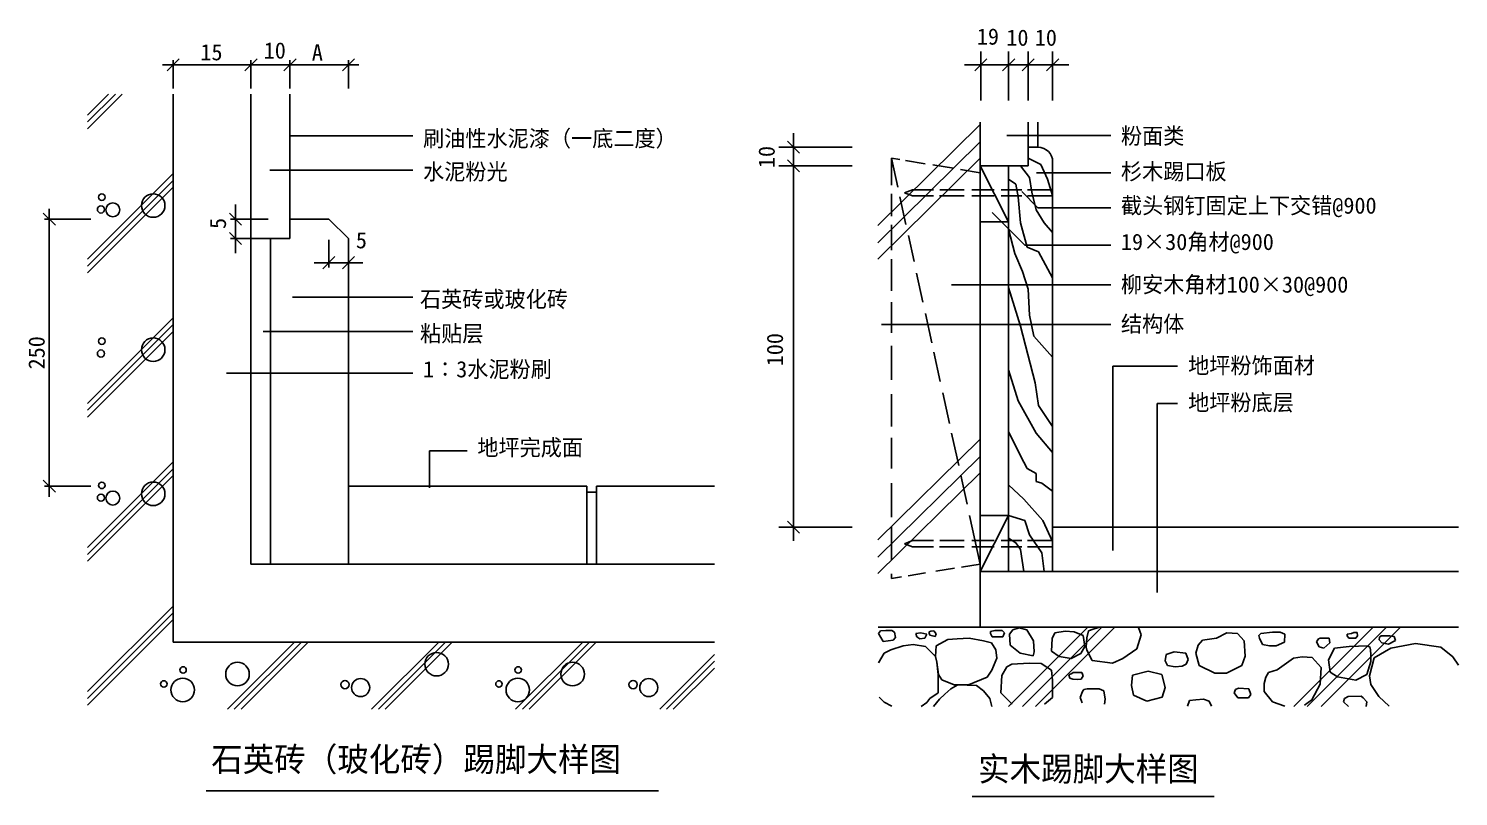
# Model space of a CAD drawing. Header units: metres. Extents: x 257 to 3194, y 1341 to 5169.
# Drawn here: x 257 to 3194, y 3593 to 5169 of the extents above; entities that cross this region are included whole.
import ezdxf

# ---------------------------------------------------------------- set-up
doc = ezdxf.new("R2010")
doc.units = ezdxf.units.M
for name, color, linetype in [('02', 1, 'Continuous'), ('03', 2, 'Continuous'), ('05', 6, 'Continuous'), ('DIM', 4, 'Continuous'), ('DM', 4, 'Continuous'), ('HAT', 5, 'Continuous'), ('I-TEXT', 7, 'Continuous'), ('I-TXT', 2, 'Continuous'), ('MARK', 5, 'Continuous'), ('PUB_DIM', 3, 'Continuous'), ('WALL', 2, 'Continuous')]:
    doc.layers.add(name, color=color, linetype=linetype)

# ---------------------------------------------------------------- blocks, each defined once
blk = doc.blocks.new('_DIMX')
at = {"color": 1}
blk.add_line((-109.07, 0), (107.07, 0), dxfattribs=at)
at = {"color": 5}
blk.add_lwpolyline([(-62.26, -62.26), (61.91, 61.91)], dxfattribs=at)

msp = doc.modelspace()

# ---------------------------------------------------------------- hatches: boundary and pattern name
at = {"layer": '05'}
h = msp.add_hatch(dxfattribs=at)
h.set_pattern_fill('AR-CONC', scale=20)
h.paths.add_polyline_path([(913.78, 4546.98), (913.78, 4617.53), (804.46, 4617.53, -0.87), (799.55, 4618.21, -1.15), (804.46, 4617.53), (913.78, 4617.53), (913.78, 4737.9), (873.78, 4777.9), (793.78, 4777.9), (793.78, 4737.9), (753.78, 4737.9), (753.78, 4546.98)])
h.paths.add_polyline_path([(913.78, 4461.9), (913.78, 4546.98), (753.78, 4546.98), (753.78, 4461.9)])
h.paths.add_polyline_path([(913.78, 4461.9), (753.78, 4461.9), (753.78, 4069.46), (913.78, 4069.46)])
at = {"layer": 'HAT'}
h = msp.add_hatch(dxfattribs=at)
h.set_pattern_fill('AR-SAND', scale=50)
h.paths.add_polyline_path([(377.94, 3771.67), (1665.78, 3771.67), (1665.78, 3909.46), (553.78, 3909.46), (553.78, 5034.72), (377.94, 5034.72)])

# ---------------------------------------------------------------- linework, layer by layer
for p, q in [((621.38, 3604.15), (1551.05, 3604.15)), ((2195.11, 3592.79), (2691.66, 3592.79))]:
    msp.add_line(p, q)
at = {"layer": '02'}
for p, q in [((2330.09, 4977), (2330.09, 4925.57)), ((2310.02, 4925.57), (2310.02, 4887.29)), ((2310.02, 4925.57), (2330.26, 4925.57)), ((2310.02, 4887.29), (2211.48, 4887.29)), ((2269.84, 4887.29), (2269.84, 4054.65)), ((2360.25, 4895.58), (2360.25, 4054.65)), ((2211.48, 4772.44), (2269.84, 4772.44)), ((2211.48, 4169.5), (2269.84, 4169.5)), ((2360.25, 4145.57), (3193.6, 4145.57)), ((2360.25, 4054.65), (2211.48, 4054.65))]:
    msp.add_line(p, q, dxfattribs=at)
msp.add_arc((2330.26, 4895.58), 29.99, 0, 90, dxfattribs=at)
at = {"layer": '03'}
for p, q in [((2211.48, 4977), (2211.48, 3940.03)), ((2046.66, 4900.15), (2029.12, 4903.03)), ((2029.12, 4903.03), (2042.13, 4843.58)), ((2029.12, 4903.03), (2029.12, 4847.27)), ((2098.73, 4891.62), (2058.14, 4898.27)), ((2156.42, 4882.17), (2114.47, 4889.04)), ((2211.48, 4873.15), (2170.67, 4879.84)), ((2029.12, 4829.98), (2029.12, 4784.14)), ((2046.51, 4823.61), (2058.93, 4766.85)), ((2029.12, 4765.97), (2029.12, 4714.08)), ((2063.89, 4744.19), (2075.62, 4690.6)), ((2029.12, 4695.92), (2029.12, 4630.84)), ((2080.79, 4666.97), (2093.8, 4607.52)), ((2029.12, 4607.6), (2029.12, 4544.53)), ((2098.97, 4583.89), (2112.09, 4523.97)), ((2029.12, 4517.98), (2029.12, 4448.27)), ((2116.36, 4504.48), (2129.47, 4444.55)), ((2029.12, 4418.4), (2029.12, 4352.01)), ((2134.54, 4421.4), (2148.35, 4358.31)), ((2029.12, 4328.78), (2029.12, 4265.71)), ((2152.72, 4338.33), (2167.23, 4272.07)), ((2029.12, 4235.83), (2029.12, 4166.13)), ((2171.49, 4252.58), (2184.61, 4192.65)), ((2029.12, 4146.81), (2029.12, 4077.82)), ((2189.67, 4169.51), (2211.48, 4069.86)), ((2119.99, 4054.88), (2158.45, 4061.18)), ((2173.08, 4063.57), (2211.48, 4069.86)), ((2360.25, 4054.65), (3193.6, 4054.65)), ((2029.12, 4049.95), (2029.12, 4039.99)), ((2029.12, 4039.99), (2049.48, 4043.33)), ((2063.58, 4045.64), (2099.11, 4051.45)), ((2001.74, 3940.03), (3193.6, 3940.03))]:
    msp.add_line(p, q, dxfattribs=at)
at = {"layer": '05'}
for p, q in [((2211.48, 4971.88), (2001.06, 4764.81)), ((2310.05, 4976.77), (2310.02, 4925.37)), ((2211.48, 4936.36), (2001.06, 4729.29)), ((2211.48, 4902.89), (2001.06, 4695.82)), ((2211.48, 4887.29), (2269.84, 4772.44)), ((2293.93, 4887.29), (2312.51, 4863.19)), ((2310.02, 4903.03), (2335.74, 4889.75)), ((2335.74, 4889.75), (2349.68, 4859.87)), ((2269.84, 4859.87), (2284.64, 4849.92)), ((2284.64, 4849.92), (2289.28, 4823.36)), ((2312.51, 4863.19), (2317.16, 4833.32)), ((2349.68, 4859.87), (2360.25, 4826.68)), ((2072.7, 4838.31), (2056.23, 4831.89)), ((2056.23, 4831.89), (2072.7, 4825.47)), ((2115.39, 4838.31), (2072.7, 4838.31)), ((2072.7, 4825.47), (2115.39, 4825.47)), ((2128.13, 4825.47), (2178.31, 4825.47)), ((2178.31, 4838.31), (2128.88, 4838.31)), ((2240.47, 4838.31), (2194.03, 4838.31)), ((2194.03, 4825.47), (2240.47, 4825.47)), ((2296.64, 4838.31), (2254.7, 4838.31)), ((2254.7, 4825.47), (2296.64, 4825.47)), ((2289.28, 4823.36), (2293.93, 4770.25)), ((2360.25, 4838.31), (2308.63, 4838.31)), ((2308.63, 4825.47), (2360.25, 4825.47)), ((2317.16, 4833.32), (2326.45, 4796.81)), ((2326.45, 4796.81), (2342.71, 4770.25)), ((2293.93, 4770.25), (2307.87, 4720.46)), ((2342.71, 4770.25), (2360.25, 4750.34)), ((2269.84, 4756.97), (2282.31, 4707.18)), ((2282.31, 4707.18), (2298.57, 4670.67)), ((2307.87, 4720.46), (2331.09, 4710.5)), ((2331.09, 4710.5), (2360.25, 4657.39)), ((2298.57, 4670.67), (2310.19, 4634.16)), ((2269.84, 4637.48), (2293.93, 4557.81)), ((2310.19, 4634.16), (2312.51, 4581.05)), ((2293.93, 4557.81), (2324.13, 4441.63)), ((2312.51, 4581.05), (2321.8, 4537.9)), ((2321.8, 4537.9), (2360.25, 4494.74)), ((2269.84, 4468.19), (2289.28, 4405.12)), ((2324.13, 4441.63), (2331.09, 4395.16)), ((2289.28, 4405.12), (2326.45, 4338.73)), ((2331.09, 4395.16), (2360.25, 4352.01)), ((2211.48, 4326.26), (2001.06, 4119.19)), ((2269.84, 4342.05), (2293.93, 4292.26)), ((2326.45, 4338.73), (2360.25, 4298.9)), ((2211.48, 4290.74), (2001.06, 4083.67)), ((2293.93, 4292.26), (2307.87, 4265.71)), ((2307.87, 4265.71), (2326.45, 4255.75)), ((2211.48, 4257.27), (2001.06, 4050.2)), ((2269.84, 4232.51), (2300.9, 4202.64)), ((2326.45, 4255.75), (2326.45, 4239.15)), ((2326.45, 4239.15), (2338.06, 4235.83)), ((2338.06, 4235.83), (2360.25, 4219.24)), ((2300.9, 4202.64), (2300.9, 4202.64)), ((2300.9, 4202.64), (2340.39, 4159.49)), ((2269.84, 4169.5), (2211.48, 4054.65)), ((2269.84, 4169.45), (2303.22, 4159.49)), ((2303.22, 4159.49), (2312.51, 4129.61)), ((2340.39, 4159.49), (2360.25, 4116.34)), ((2072.7, 4118.01), (2056.23, 4111.59)), ((2056.23, 4111.59), (2072.7, 4105.17)), ((2115.39, 4118.01), (2072.7, 4118.01)), ((2178.31, 4118.01), (2128.88, 4118.01)), ((2240.47, 4118.01), (2194.03, 4118.01)), ((2296.64, 4118.01), (2254.7, 4118.01)), ((2269.84, 4122.97), (2284.64, 4113.02)), ((2284.64, 4113.02), (2293.93, 4099.74)), ((2360.25, 4118.01), (2308.63, 4118.01)), ((2312.51, 4129.61), (2338.06, 4093.1)), ((2072.7, 4105.17), (2115.39, 4105.17)), ((2128.13, 4105.17), (2178.31, 4105.17)), ((2194.03, 4105.17), (2240.47, 4105.17)), ((2254.7, 4105.17), (2296.64, 4105.17)), ((2293.93, 4099.74), (2300.9, 4054.65)), ((2308.63, 4105.17), (2360.25, 4105.17)), ((2338.06, 4093.1), (2342.71, 4054.65)), ((2432.51, 3940.03), (2269.66, 3777.19)), ((2278.27, 3935.03), (2271.73, 3925.68)), ((2291.35, 3939.03), (2278.27, 3935.03)), ((2307.23, 3935.03), (2291.35, 3939.03)), ((2461.01, 3940.03), (2298.16, 3777.19)), ((2321.25, 3912.33), (2307.23, 3935.03)), ((2488.15, 3940.03), (2325.3, 3777.19)), ((2443.67, 3936.1), (2434.06, 3932.93)), ((2454.75, 3939.27), (2443.67, 3936.1)), ((2541.95, 3924.48), (2536.77, 3939.27)), ((3018.75, 3940.03), (2855.91, 3777.19)), ((3045.89, 3940.03), (2883.05, 3777.19)), ((3074.39, 3940.03), (2911.55, 3777.19)), ((2002.67, 3927.02), (2006.41, 3932.36)), ((2012.01, 3911), (2002.67, 3927.02)), ((2006.41, 3932.36), (2017.62, 3933.69)), ((2032.57, 3913.67), (2012.01, 3911)), ((2017.62, 3933.69), (2029.76, 3933.69)), ((2029.76, 3933.69), (2035.37, 3929.69)), ((2037.24, 3919.01), (2032.57, 3913.67)), ((2035.37, 3929.69), (2037.24, 3919.01)), ((2089.55, 3928.35), (2079.28, 3927.02)), ((2079.28, 3927.02), (2081.15, 3920.34)), ((2081.15, 3920.34), (2087.69, 3916.34)), ((2087.69, 3916.34), (2097.96, 3917.67)), ((2101.7, 3925.68), (2089.55, 3928.35)), ((2097.96, 3917.67), (2101.7, 3925.68)), ((2110.13, 3932.02), (2106.91, 3930.7)), ((2106.91, 3930.7), (2106.91, 3928.07)), ((2106.91, 3928.07), (2108.29, 3923.8)), ((2108.29, 3923.8), (2119.09, 3921.17)), ((2116.1, 3932.35), (2110.13, 3932.02)), ((2120.7, 3926.43), (2116.1, 3932.35)), ((2119.09, 3921.17), (2120.7, 3926.43)), ((2144.67, 3915), (2121.32, 3901.65)), ((2164.29, 3916.34), (2144.67, 3915)), ((2188.58, 3917.67), (2164.29, 3916.34)), ((2218.48, 3912.33), (2188.58, 3917.67)), ((2234.36, 3908.33), (2218.48, 3912.33)), ((2241.84, 3933.69), (2232.49, 3931.02)), ((2232.49, 3931.02), (2232.49, 3927.02)), ((2232.49, 3927.02), (2236.23, 3920.34)), ((2243.7, 3893.64), (2234.36, 3908.33)), ((2236.23, 3920.34), (2257.72, 3920.34)), ((2256.78, 3933.69), (2241.84, 3933.69)), ((2261.46, 3928.35), (2256.78, 3933.69)), ((2257.72, 3920.34), (2261.46, 3928.35)), ((2271.73, 3925.68), (2272.67, 3902.99)), ((2322.18, 3889.64), (2321.25, 3912.33)), ((2359.42, 3917.09), (2357.95, 3890.69)), ((2364.6, 3928.71), (2359.42, 3917.09)), ((2386.03, 3931.88), (2364.6, 3928.71)), ((2404.5, 3930.82), (2386.03, 3931.88)), ((2422.97, 3923.43), (2404.5, 3930.82)), ((2426.67, 3900.2), (2422.97, 3923.43)), ((2430.36, 3918.15), (2428.89, 3899.14)), ((2434.06, 3932.93), (2430.36, 3918.15)), ((2533.08, 3895.97), (2541.95, 3924.48)), ((2667.89, 3913.35), (2659.03, 3903.5)), ((2696.43, 3917.57), (2667.89, 3913.35)), ((2718.08, 3928.82), (2696.43, 3917.57)), ((2739.73, 3927.41), (2718.08, 3928.82)), ((2753.51, 3911.94), (2739.73, 3927.41)), ((2755.48, 3881), (2753.51, 3911.94)), ((2787.95, 3927.41), (2784.02, 3923.19)), ((2784.02, 3923.19), (2785, 3917.57)), ((2785, 3917.57), (2790.91, 3904.91)), ((2811.57, 3930.22), (2787.95, 3927.41)), ((2827.32, 3930.22), (2811.57, 3930.22)), ((2819.45, 3902.1), (2836.18, 3909.13)), ((2837.16, 3926), (2827.32, 3930.22)), ((2836.18, 3909.13), (2837.16, 3926)), ((2906.58, 3916.31), (2902.38, 3910.31)), ((2902.38, 3910.31), (2907.42, 3899.52)), ((2909.93, 3917.51), (2906.58, 3916.31)), ((2928.39, 3917.51), (2909.93, 3917.51)), ((2917.48, 3897.12), (2929.23, 3907.91)), ((2929.23, 3907.91), (2928.39, 3917.51)), ((2973.7, 3927.1), (2965.31, 3925.9)), ((2965.31, 3925.9), (2965.31, 3922.3)), ((2965.31, 3922.3), (2968.67, 3917.51)), ((2968.67, 3917.51), (2982.93, 3917.51)), ((2978.74, 3929.5), (2973.7, 3927.1)), ((2985.45, 3929.5), (2978.74, 3929.5)), ((2982.93, 3917.51), (2986.29, 3922.3)), ((2986.29, 3922.3), (2985.45, 3929.5)), ((3031.6, 3919.9), (3030.76, 3913.91)), ((3030.76, 3913.91), (3036.63, 3907.91)), ((3034.96, 3922.3), (3031.6, 3919.9)), ((3052.58, 3922.3), (3034.96, 3922.3)), ((3036.63, 3907.91), (3050.06, 3905.52)), ((3050.06, 3905.52), (3064.32, 3912.71)), ((3061.81, 3921.1), (3052.58, 3922.3)), ((3054.74, 3896.81), (3105.41, 3906.73)), ((3064.32, 3912.71), (3061.81, 3921.1)), ((3105.41, 3906.73), (3157.46, 3898.8)), ((2002.67, 3866.94), (2013.88, 3886.97)), ((2013.88, 3886.97), (2027.89, 3893.64)), ((2027.89, 3893.64), (2053.12, 3901.65)), ((2053.12, 3901.65), (2073.67, 3904.32)), ((2073.67, 3904.32), (2098.9, 3900.32)), ((2098.9, 3900.32), (2119.45, 3880.29)), ((2121.32, 3901.65), (2119.45, 3880.29)), ((2119.45, 3880.29), (2122.25, 3868.28)), ((2245.57, 3876.29), (2243.7, 3893.64)), ((2272.67, 3902.99), (2293.22, 3886.97)), ((2293.22, 3886.97), (2320.31, 3881.63)), ((2320.31, 3881.63), (2322.18, 3889.64)), ((2357.95, 3890.69), (2373.46, 3880.13)), ((2373.46, 3880.13), (2398.59, 3875.91)), ((2398.59, 3875.91), (2417.8, 3886.47)), ((2417.8, 3886.47), (2426.67, 3900.2)), ((2428.89, 3899.14), (2430.36, 3892.81)), ((2430.36, 3892.81), (2441.45, 3871.69)), ((2504.26, 3875.91), (2533.08, 3895.97)), ((2593.1, 3883.81), (2591.13, 3871.16)), ((2609.83, 3889.44), (2593.1, 3883.81)), ((2633.45, 3886.63), (2609.83, 3889.44)), ((2638.37, 3873.97), (2633.45, 3886.63)), ((2659.03, 3903.5), (2654.11, 3886.63)), ((2654.11, 3886.63), (2661, 3861.31)), ((2748.59, 3861.31), (2755.48, 3881)), ((2790.91, 3904.91), (2805.67, 3902.1)), ((2805.67, 3902.1), (2819.45, 3902.1)), ((2854.87, 3876.78), (2821.41, 3852.88)), ((2872.59, 3879.6), (2854.87, 3876.78)), ((2893.25, 3878.19), (2872.59, 3879.6)), ((2911.95, 3857.09), (2893.25, 3878.19)), ((2907.42, 3899.52), (2917.48, 3897.12)), ((2926.71, 3873.14), (2939.3, 3897.12)), ((2939.3, 3897.12), (2969.51, 3900.72)), ((2969.51, 3900.72), (3007.27, 3901.92)), ((3007.27, 3901.92), (3012.3, 3898.32)), ((3011.02, 3840.28), (3020.73, 3876.98)), ((3012.3, 3898.32), (3013.98, 3885.13)), ((3013.98, 3885.13), (3013.98, 3869.54)), ((3020.73, 3876.98), (3054.74, 3896.81)), ((3157.46, 3898.8), (3182.45, 3878.96)), ((3182.45, 3878.96), (3193.56, 3862.1)), ((2122.25, 3868.28), (2125.99, 3842.91)), ((2122.25, 3868.28), (2125.06, 3842.91)), ((2225.95, 3837.57), (2235.3, 3852.26)), ((2235.3, 3852.26), (2245.57, 3876.29)), ((2266.32, 3859.01), (2255.97, 3841.06)), ((2276.66, 3864.29), (2266.32, 3859.01)), ((2312.13, 3866.41), (2276.66, 3864.29)), ((2336.52, 3865.35), (2312.13, 3866.41)), ((2350.56, 3856.9), (2336.52, 3865.35)), ((2357.95, 3851.62), (2350.56, 3856.9)), ((2360.16, 3830.5), (2357.95, 3851.62)), ((2402.28, 3847.4), (2399.33, 3845.29)), ((2409.67, 3847.4), (2402.28, 3847.4)), ((2420.02, 3847.4), (2409.67, 3847.4)), ((2422.97, 3840.01), (2420.02, 3847.4)), ((2441.45, 3871.69), (2482.83, 3866.41)), ((2482.83, 3866.41), (2504.26, 3875.91)), ((2556.69, 3850.06), (2524.21, 3841.63)), ((2584.24, 3843.03), (2556.69, 3850.06)), ((2591.13, 3871.16), (2596.05, 3861.31)), ((2596.05, 3861.31), (2611.8, 3858.5)), ((2611.8, 3858.5), (2626.56, 3859.91)), ((2626.56, 3859.91), (2634.43, 3864.13)), ((2634.43, 3864.13), (2638.37, 3873.97)), ((2661, 3861.31), (2693.48, 3845.84)), ((2717.1, 3845.84), (2748.59, 3861.31)), ((2803.7, 3847.25), (2797.79, 3837.41)), ((2821.41, 3852.88), (2803.7, 3847.25)), ((2909.98, 3823.34), (2911.95, 3857.09)), ((2930.07, 3847.96), (2926.71, 3873.14)), ((2945.17, 3838.37), (2930.07, 3847.96)), ((3013.98, 3869.54), (3005.59, 3843.17)), ((2125.06, 3842.91), (2125.06, 3805.53)), ((2125.99, 3842.91), (2132.53, 3832.23)), ((2132.53, 3832.23), (2157.75, 3821.55)), ((2151.21, 3813.54), (2165.23, 3821.55)), ((2157.75, 3821.55), (2187.65, 3821.55)), ((2165.23, 3821.55), (2203.53, 3820.22)), ((2187.65, 3821.55), (2225.95, 3837.57)), ((2203.53, 3820.22), (2218.48, 3809.54)), ((2255.97, 3841.06), (2253.75, 3805.16)), ((2360.16, 3795.66), (2360.16, 3830.5)), ((2399.33, 3845.29), (2393.42, 3842.12)), ((2393.42, 3842.12), (2395.63, 3835.78)), ((2395.63, 3835.78), (2401.54, 3833.67)), ((2401.54, 3833.67), (2411.15, 3832.62)), ((2411.15, 3832.62), (2418.54, 3833.67)), ((2418.54, 3833.67), (2422.97, 3840.01)), ((2524.21, 3841.63), (2522.24, 3820.53)), ((2522.24, 3820.53), (2526.18, 3800.84)), ((2591.13, 3816.31), (2584.24, 3843.03)), ((2693.48, 3845.84), (2717.1, 3845.84)), ((2797.79, 3837.41), (2794.84, 3824.75)), ((2794.84, 3824.75), (2794.84, 3807.87)), ((2892.27, 3791), (2909.98, 3823.34)), ((2982.93, 3831.17), (2945.17, 3838.37)), ((3005.59, 3843.17), (2982.93, 3831.17)), ((3013.79, 3822.43), (3011.02, 3840.28)), ((3030.45, 3797.63), (3013.79, 3822.43)), ((2004.11, 3796.71), (2014.46, 3786.15)), ((2108.24, 3793.51), (2101.7, 3785.5)), ((2125.06, 3805.53), (2108.24, 3793.51)), ((2115.71, 3777.49), (2127.86, 3792.18)), ((2127.86, 3792.18), (2139.07, 3802.86)), ((2139.07, 3802.86), (2151.21, 3813.54)), ((2218.48, 3809.54), (2231.56, 3793.51)), ((2231.56, 3793.51), (2235.3, 3777.49)), ((2253.75, 3805.16), (2277.4, 3781.93)), ((2343.17, 3781.93), (2360.16, 3795.66)), ((2421.5, 3808.33), (2417.06, 3795.66)), ((2417.06, 3795.66), (2420.76, 3785.1)), ((2424.45, 3812.55), (2421.5, 3808.33)), ((2431.1, 3813.61), (2424.45, 3812.55)), ((2438.49, 3813.61), (2431.1, 3813.61)), ((2455.49, 3813.61), (2438.49, 3813.61)), ((2465.09, 3809.38), (2455.49, 3813.61)), ((2468.05, 3792.49), (2465.09, 3809.38)), ((2466.57, 3781.93), (2468.05, 3792.49)), ((2526.18, 3800.84), (2553.73, 3788.19)), ((2553.73, 3788.19), (2585.23, 3796.62)), ((2585.23, 3796.62), (2591.13, 3816.31)), ((2637.38, 3778.34), (2641.32, 3789.59)), ((2641.32, 3789.59), (2654.11, 3791)), ((2654.11, 3791), (2669.86, 3792.41)), ((2669.86, 3792.41), (2681.67, 3788.19)), ((2735.8, 3812.09), (2732.84, 3805.06)), ((2732.84, 3805.06), (2740.72, 3795.22)), ((2741.7, 3814.91), (2735.8, 3812.09)), ((2740.72, 3795.22), (2762.37, 3795.22)), ((2763.35, 3813.5), (2741.7, 3814.91)), ((2762.37, 3795.22), (2767.29, 3802.25)), ((2767.29, 3802.25), (2763.35, 3813.5)), ((2794.84, 3807.87), (2811.57, 3786.78)), ((2877.51, 3779.75), (2892.27, 3791)), ((2957.76, 3786.81), (2959.44, 3794)), ((2959.44, 3794), (2966.99, 3797.6)), ((2966.99, 3797.6), (2993.84, 3798.8)), ((2993.84, 3798.8), (2998.04, 3795.2)), ((2998.04, 3795.2), (3005.59, 3786.81)), ((3051.27, 3777.79), (3030.45, 3797.63)), ((2014.46, 3786.15), (2029.97, 3777.71)), ((2101.7, 3785.5), (2090.49, 3777.49)), ((2681.67, 3788.19), (2686.59, 3778.34)), ((2811.57, 3786.78), (2837.16, 3778.34)), ((2967.83, 3777.22), (2957.76, 3786.81)), ((3005.59, 3786.81), (3003.91, 3777.22))]:
    msp.add_line(p, q, dxfattribs=at)
at = {"layer": 'DIM'}
for p, q in [((2269.84, 5021.28), (2269.84, 5121.67)), ((2310.02, 5021.28), (2310.02, 5121.67)), ((553.78, 5046.38), (553.78, 5104.48)), ((698.78, 5094.48), (568.78, 5094.48)), ((713.78, 5046.38), (713.78, 5104.48)), ((713.78, 5046.38), (713.78, 5104.48)), ((778.78, 5094.48), (728.78, 5094.48)), ((793.78, 5046.38), (793.78, 5104.48)), ((793.78, 5046.38), (793.78, 5104.48)), ((898.78, 5094.48), (808.78, 5094.48)), ((913.78, 5046.38), (913.78, 5104.48)), ((2179.42, 5094.43), (2393.74, 5094.43)), ((681.94, 4728.85), (681.94, 4807.9)), ((384.94, 4777.9), (289.5, 4777.9)), ((299.5, 4244.46), (299.5, 4762.9)), ((748.72, 4777.9), (671.94, 4777.9)), ((748.72, 4737.9), (671.94, 4737.9)), ((873.78, 4735.71), (873.78, 4678.46)), ((913.78, 4735.71), (913.78, 4678.46)), ((681.94, 4722.9), (681.94, 4707.9)), ((858.78, 4688.46), (843.78, 4688.46)), ((862.11, 4688.46), (943.78, 4688.46)), ((384.94, 4229.46), (289.5, 4229.46))]:
    msp.add_line(p, q, dxfattribs=at)
at = {"layer": 'DM'}
for p, q in [((2212.91, 5021.28), (2212.91, 5121.67)), ((2360.25, 5021.28), (2360.25, 5121.67)), ((1827.81, 4954.28), (1827.81, 4117.28)), ((2266.49, 4949.5), (2479.81, 4949.5)), ((1948.36, 4925.57), (1797.67, 4925.57)), ((1948.36, 4887.29), (1797.67, 4887.29)), ((2326.77, 4872.93), (2479.81, 4872.93)), ((2296.63, 4834.65), (2330.12, 4801.15)), ((2236.35, 4791.58), (2303.33, 4724.59)), ((2330.12, 4801.15), (2479.81, 4801.15)), ((2303.33, 4724.59), (2479.81, 4724.59)), ((2152.63, 4643.24), (2479.81, 4643.24)), ((2008.64, 4561.89), (2479.81, 4561.89)), ((2484.16, 4097.72), (2484.16, 4475.75)), ((2484.16, 4475.75), (2616.34, 4475.75)), ((2574.57, 4011.58), (2574.57, 4399.19)), ((2574.57, 4399.19), (2616.34, 4399.19)), ((1948.36, 4145.57), (1797.67, 4145.57))]:
    msp.add_line(p, q, dxfattribs=at)
at = {"layer": 'HAT'}
for p, q in [((377.94, 4991.29), (421.37, 5034.72)), ((377.94, 4977.35), (435.32, 5034.72)), ((377.94, 4963.4), (449.27, 5034.72)), ((377.94, 4695.42), (553.78, 4871.26)), ((377.94, 4681.47), (553.78, 4857.31)), ((377.94, 4667.52), (553.78, 4843.36)), ((377.94, 4399.54), (553.78, 4575.38)), ((377.94, 4385.6), (553.78, 4561.44)), ((377.94, 4371.65), (553.78, 4547.49)), ((377.94, 4103.67), (553.78, 4279.51)), ((377.94, 4089.72), (553.78, 4265.56)), ((377.94, 4075.77), (553.78, 4251.61)), ((377.94, 3807.79), (553.78, 3983.63)), ((377.94, 3793.85), (553.78, 3969.68)), ((377.94, 3779.9), (553.78, 3955.74)), ((665.59, 3771.67), (803.38, 3909.46)), ((679.54, 3771.67), (817.33, 3909.46)), ((693.49, 3771.67), (831.28, 3909.46)), ((961.47, 3771.67), (1099.26, 3909.46)), ((975.42, 3771.67), (1113.2, 3909.46)), ((989.37, 3771.67), (1127.15, 3909.46)), ((1257.34, 3771.67), (1395.13, 3909.46)), ((1271.29, 3771.67), (1409.08, 3909.46)), ((1285.24, 3771.67), (1423.03, 3909.46)), ((1553.22, 3771.67), (1665.78, 3884.24)), ((1567.17, 3771.67), (1665.78, 3870.29)), ((1581.12, 3771.67), (1665.78, 3856.34))]:
    msp.add_line(p, q, dxfattribs=at)
for centre, radius in [((407.43, 4823.09), 6.69), ((512.94, 4805.74), 24.17), ((405.65, 4797.78), 7.36), ((430.03, 4797.02), 14.3), ((407.43, 4527.21), 6.69), ((512.94, 4509.86), 24.17), ((405.65, 4501.9), 7.36), ((407.43, 4231.34), 6.69), ((512.94, 4213.99), 24.17), ((405.65, 4206.03), 7.36), ((430.03, 4205.27), 14.3), ((1094.99, 3864.16), 24.17), ((574.27, 3852.28), 6.69), ((686.08, 3843.86), 24.17), ((1262.45, 3852.28), 6.69), ((1374.26, 3843.86), 24.17), ((534.91, 3823.57), 6.69), ((573.53, 3811.37), 24.17), ((906.79, 3822.24), 8.58), ((938.95, 3816.22), 18.59), ((1223.09, 3823.57), 6.69), ((1261.71, 3811.37), 24.17), ((1498.54, 3822.24), 8.58), ((1530.7, 3816.22), 18.59)]:
    msp.add_circle(centre, radius, dxfattribs=at)
at = {"layer": 'I-TEXT'}
for p, q in [((794.07, 4948.79), (1046.44, 4948.79)), ((752.81, 4878.37), (1046.44, 4878.37)), ((798.75, 4617.53), (1046.44, 4617.53)), ((738.46, 4546.98), (1046.44, 4546.98)), ((663.79, 4461.9), (1046.44, 4461.9)), ((1080.11, 4301.86), (1158.07, 4301.86)), ((1080.11, 4226.37), (1080.11, 4301.86))]:
    msp.add_line(p, q, dxfattribs=at)
at = {"layer": 'MARK'}
for p, q in [((793.78, 4737.9), (793.78, 5034.72)), ((753.78, 4737.9), (713.78, 4737.9))]:
    msp.add_line(p, q, dxfattribs=at)
at = {"layer": 'WALL'}
for p, q in [((553.78, 5034.72), (553.78, 3909.46)), ((713.78, 5034.72), (713.78, 4069.46)), ((793.78, 4777.9), (793.78, 4737.9)), ((793.78, 4777.9), (873.78, 4777.9)), ((873.78, 4777.9), (913.78, 4737.9)), ((753.78, 4737.9), (753.78, 4069.46)), ((753.78, 4737.9), (793.78, 4737.9)), ((913.78, 4737.9), (913.78, 4069.46)), ((1403.73, 4229.46), (913.78, 4229.46)), ((1403.73, 4229.46), (1403.73, 4069.46)), ((1665.78, 4229.46), (1423.73, 4229.46)), ((1423.73, 4229.46), (1423.73, 4069.46)), ((1403.73, 4217.47), (1423.73, 4217.47)), ((1665.78, 4069.46), (713.78, 4069.46)), ((1665.78, 3909.46), (553.78, 3909.46))]:
    msp.add_line(p, q, dxfattribs=at)

# ---------------------------------------------------------------- block references
at = {"layer": 'PUB_DIM', "xscale": 0.2, "yscale": 0.2, "zscale": 0.2}
for p, rotation in [((553.78, 5094.48), 180), ((713.78, 5094.48), 180), ((793.78, 5094.48), 180), ((913.78, 5094.48), 180), ((2212.91, 5094.43), 180), ((2269.84, 5094.43), 180), ((2310.02, 5094.43), 180), ((2360.25, 5094.43), 180), ((1827.81, 4925.57), 90), ((1827.81, 4887.29), 90), ((299.5, 4777.9), 90), ((681.94, 4777.9), 90), ((681.94, 4737.9), 90), ((873.78, 4688.46), 180), ((913.78, 4688.46), 180), ((299.5, 4229.46), 90), ((1827.81, 4145.57), 90)]:
    msp.add_blockref('_DIMX', p, dxfattribs=dict(at, rotation=rotation))

# ---------------------------------------------------------------- texts
for s, p in [('10', (739.92, 5107.44)), ('15', (609.86, 5103.93)), ('A', (838.73, 5103.48)), ('5', (929.19, 4717.92))]:
    msp.add_text(s, height=33.4).set_placement(p)
for s, p in [('5', (662.45, 4757.68)), ('250', (290.05, 4469.37))]:
    msp.add_text(s, height=33.4, rotation=90).set_placement(p)
at = {"layer": 'DIM'}
for s, p in [('19', (2204.59, 5136.01)), ('10', (2265.17, 5133.73)), ('10', (2323.57, 5133.73))]:
    msp.add_text(s, height=33.4, dxfattribs=at).set_placement(p)
at = {"layer": 'DM'}
for s, p in [('10', (1789.41, 4882.62)), ('100', (1806.43, 4475.8))]:
    msp.add_text(s, height=33.4, rotation=90, dxfattribs=at).set_placement(p)
at = {"layer": 'I-TEXT'}
for s, p in [('刷油性水泥漆（一底二度）', (1067.21, 4926.81)), ('粉面类', (2500.5, 4931.98)), ('水泥粉光', (1067.21, 4858.63)), ('杉木踢口板', (2500.5, 4859.04)), ('截头钢钉固定上下交错@900', (2500.5, 4789.07)), ('19×30角材@900', (2500.5, 4714.51)), ('柳安木角材100×30@900', (2500.5, 4626.96)), ('石英砖或玻化砖', (1060.9, 4596.8)), ('结构体', (2500.5, 4546.16)), ('粘贴层', (1060.9, 4526.25)), ('地坪粉饰面材', (2638.55, 4460.67)), ('1∶3水泥粉刷', (1067.06, 4453.01)), ('地坪粉底层', (2638.55, 4384.76)), ('地坪完成面', (1178.62, 4292.32))]:
    msp.add_text(s, height=33.4, dxfattribs=at).set_placement(p)
at = {"layer": 'I-TXT'}
for s, p in [('石英砖（玻化砖）踢脚大样图', (632.12, 3644.05)), ('实木踢脚大样图', (2207.1, 3624.27))]:
    msp.add_text(s, height=49.8, dxfattribs=at).set_placement(p)

doc.saveas('drawing.dxf')
